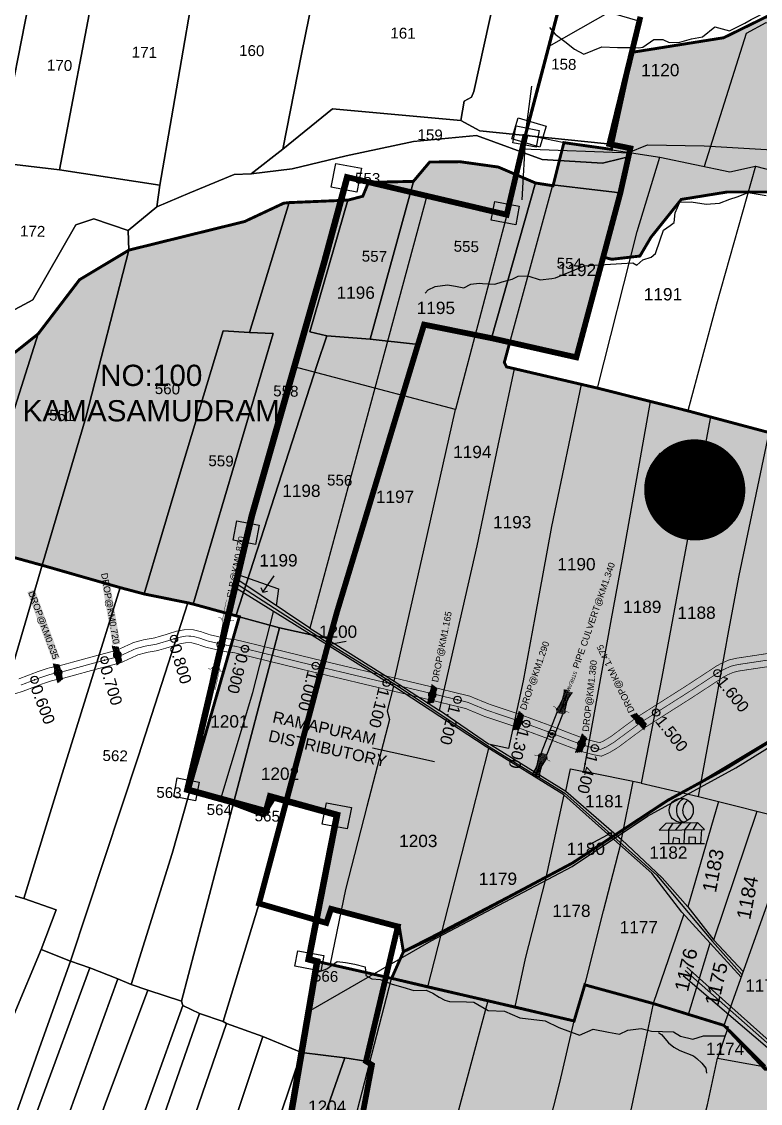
# Model space of a CAD drawing. Header units: millimetres. Extents: x 191342 to 235284, y 1600297 to 1616674.
# Drawn here: x 195018 to 196038, y 1607409 to 1608904 of the extents above; entities that cross this region are included whole.
import ezdxf
from ezdxf.enums import TextEntityAlignment as Align

# ---------------------------------------------------------------- set-up
doc = ezdxf.new("R2010")
doc.units = ezdxf.units.MM
doc.header["$LTSCALE"] = 15
doc.header["$PDMODE"] = 32
doc.header["$PDSIZE"] = 10
doc.linetypes.add('ACAD_ISO02W100', pattern=[15, 12, -3])
doc.linetypes.add('HIDDEN2', pattern=[0.1875, 0.125, -0.0625])
for name, color, linetype in [('BOUNDRY STONES', 240, 'Continuous'), ('CANAL1', 7, 'Continuous'), ('CSMark', 72, 'Continuous'), ('DIMENSION', 1, 'Continuous'), ('PAPER SIZE', 5, 'Continuous'), ('PLOT', 7, 'Continuous'), ('PLOT NO', 7, 'Continuous'), ('PLOTS', 7, 'Continuous'), ('PLOTS NO', 7, 'Continuous'), ('ROADS', 1, 'Continuous'), ('STREAMS', 4, 'Continuous'), ('STRUCTURE', 5, 'Continuous'), ('text2', 7, 'Continuous'), ('VILLAGE', 7, 'Continuous'), ('VILLAGE BOUNDRY', 5, 'Continuous'), ('wells', 7, 'Continuous'), ('WUA-10', 3, 'Continuous')]:
    doc.layers.add(name, color=color, linetype=linetype)
doc.styles.get("Standard").update_dxf_attribs({"font": 'arial.ttf'})
doc.dimstyles.get("Standard").update_dxf_attribs({"dimtxt": 0.18, "dimasz": 0.18, "dimexe": 0.18, "dimexo": 0.0625, "dimgap": 0.09, "dimtad": 0, "dimtih": 1, "dimtoh": 1, "dimdec": 4, "dimzin": 0, "dimdsep": 46, "dimtxsty": 'Standard', "dimcen": 0.09, "dimadec": 0, "dimazin": 0, "dimtfac": 1, "dimtdec": 4, "dimtofl": 0, "dimtmove": 0, "dimatfit": 3, "dimfxl": 1, "dimtolj": 1, "dimtzin": 0, "dimarcsym": 0})
pattern_1 = [(45, (0, 0), (-0.088388347648, 0.088388347648), [])]

# ---------------------------------------------------------------- blocks, each defined once
blk = doc.blocks.new('DROP')
h = blk.add_hatch()
h.set_pattern_fill('ANSI31', color=1, scale=10, angle=45)
h.set_pattern_definition([(90, (-324.4107, -25.7687), (-1.25, 0), [])])
h.paths.add_polyline_path([(-9.9, -4.3), (-13.8, 4.1), (13.8, 4.1), (10.2, -4.3)])
at = {"layer": 'STRUCTURE', "color": 5, "const_width": 0.49}
blk.add_lwpolyline([(-9.9, -4.3), (-13.8, 4.1), (13.8, 4.1), (10.2, -4.3), (-9.9, -4.3)], dxfattribs=at)
at = {"layer": 'STRUCTURE', "color": 5}
blk.add_circle((0, 0), 1.33, dxfattribs=at)
blk = doc.blocks.new('SLB')
at = {"layer": 'STRUCTURE'}
h = blk.add_hatch(dxfattribs=at)
h.set_pattern_fill('DOTS', color=6, scale=20, angle=320.3722, style=0)
h.set_pattern_definition([(320.372247934, (-159.4327, -72.9564), (1.2786241598, 0.5641323054), [0, -1.25])])
h.paths.add_polyline_path([(769699.5, 1706871.1), (769699.5, 1706861.1), (769729.1, 1706861.1), (769732.1, 1706863.1), (769792.1, 1706863.1), (769795.1, 1706861.1), (769824.7, 1706861.1), (769824.7, 1706871.1), (769795.1, 1706871.1), (769792.1, 1706869.1), (769732.1, 1706869.1), (769729.1, 1706871.1)])
at = {"layer": 'STRUCTURE', "color": 6, "linetype": 'ACAD_ISO02W100', "ltscale": 0.5, "const_width": 0.5}
for points in [[(769699.5, 1706871.1), (769729.1, 1706871.1)], [(769795.1, 1706871.1), (769824.7, 1706871.1)], [(769699.5, 1706861.1), (769729.1, 1706861.1)], [(769795.1, 1706861.1), (769824.7, 1706861.1)]]:
    blk.add_lwpolyline(points, dxfattribs=at)
at = {"layer": 'STRUCTURE', "color": 6, "const_width": 0.628}
for points in [[(769726.1, 1706877.1), (769726.1, 1706873.1), (769732.1, 1706869.1), (769792.1, 1706869.1), (769798.1, 1706873.1), (769798.1, 1706877.1)], [(769726.1, 1706855.1), (769726.1, 1706859.1), (769732.1, 1706863.1), (769792.1, 1706863.1), (769798.1, 1706859.1), (769798.1, 1706855.1)]]:
    blk.add_lwpolyline(points, dxfattribs=at)
at = {"layer": 'STRUCTURE', "color": 6}
blk.add_lwpolyline([(769732.1, 1706863.1), (769792.1, 1706863.1)], dxfattribs=at)
blk.add_lwpolyline([(769732.1, 1706863.1), (769792.1, 1706863.1)], dxfattribs=at)
at = {"layer": 'STRUCTURE', "color": 0}
blk.add_circle((769762.1, 1706866.1), 1.24, dxfattribs=at)
for points in [[(769703.8, 1706866), (769726.7, 1706866)], [(769818.6, 1706865.8), (769795.7, 1706865.8)]]:
    blk.add_leader(points, dimstyle='Standard', override={"dimasz": 10, "dimgap": 0.09, "dimtad": 0}, dxfattribs=at)
blk = doc.blocks.new('UT')
at = {"layer": 'STRUCTURE'}
h = blk.add_hatch(dxfattribs=at)
h.set_pattern_fill('DASH', color=150, scale=8, angle=-39.6278, style=0)
h.set_pattern_definition([(320.372247933, (-4370.464, -6260.8811), (1.40800153113, 0.132407282), [1, -1])])
h.paths.add_polyline_path([(765163, 1700681.9), (765165.6, 1700680.6), (765167.2, 1700680.3), (765169.1, 1700680), (765172.4, 1700679.6), (765176.4, 1700679.3), (765179.5, 1700679.5), (765183.1, 1700679.9), (765187.7, 1700680.9), (765188.9, 1700681.2), (765193.1, 1700682.2), (765196.1, 1700680.2), (765196.1, 1700672.2), (765193.1, 1700670.2), (765190.5, 1700670.8), (765188.1, 1700671.3), (765185.5, 1700671.8), (765183.6, 1700672.1), (765181, 1700672.5), (765180.3, 1700672.5), (765178.5, 1700672.6), (765176.7, 1700672.6), (765174.6, 1700672.5), (765172.5, 1700672.3), (765170.4, 1700672), (765168.5, 1700671.7), (765166.1, 1700671.2), (765165, 1700670.8), (765163, 1700669.7)])
h.paths.add_polyline_path([(765259.1, 1700682.2), (765256.1, 1700680.2), (765256.1, 1700672.2), (765259.1, 1700670.2), (765261.9, 1700671), (765264.4, 1700671.6), (765266.4, 1700672), (765269.1, 1700672.5), (765272.7, 1700673), (765276.1, 1700673.1), (765278.6, 1700672.9), (765281.2, 1700672.7), (765283.9, 1700672.3), (765286.4, 1700671.9), (765288, 1700671.3), (765289.2, 1700670.6), (765289.1, 1700682.7), (765287.6, 1700681.8), (765285.7, 1700681.2), (765283, 1700680.7), (765281.2, 1700680.4), (765276.7, 1700679.9), (765272.7, 1700679.9), (765268.7, 1700680.3), (765264.8, 1700681), (765261.2, 1700681.7)])
at = {"layer": 'STRUCTURE', "color": 150, "const_width": 0.628}
for points in [[(765190.1, 1700688.2), (765190.1, 1700684.2), (765196.1, 1700680.2), (765256.1, 1700680.2), (765262.1, 1700684.2), (765262.1, 1700688.2)], [(765190.1, 1700664.2), (765190.1, 1700668.2), (765196.1, 1700672.2), (765256.1, 1700672.2), (765262.1, 1700668.2), (765262.1, 1700664.2)]]:
    blk.add_lwpolyline(points, dxfattribs=at)
at = {"layer": 'STRUCTURE', "color": 150}
for points in [[(765196.1, 1700680.2), (765256.1, 1700680.2)], [(765196.1, 1700672.2), (765256.1, 1700672.2)], [(765196.1, 1700672.2), (765256.1, 1700672.2)]]:
    blk.add_lwpolyline(points, dxfattribs=at)
at = {"layer": 'STRUCTURE', "color": 0}
blk.add_circle((765226.1, 1700676.2), 1.89, dxfattribs=at)
at = {"layer": 'STRUCTURE', "color": 150}
for points in [[(765163, 1700681.9), (765164.4, 1700681.1), (765167.9, 1700680.2), (765171.2, 1700679.8), (765176.1, 1700679.4), (765184.7, 1700680.3), (765193.1, 1700682.2)], [(765163, 1700669.7), (765164.3, 1700670.6), (765167.8, 1700671.6), (765171.2, 1700672.1), (765176, 1700672.6), (765184.7, 1700672), (765193.1, 1700670.2)], [(765289.1, 1700682.7), (765287.8, 1700681.9), (765284.3, 1700680.9), (765280.9, 1700680.4), (765276.1, 1700679.8), (765267.4, 1700680.5), (765259.1, 1700682.2)], [(765289.2, 1700670.6), (765287.8, 1700671.4), (765284.2, 1700672.3), (765280.9, 1700672.7), (765276.1, 1700673.1), (765267.4, 1700672.2), (765259.1, 1700670.2)]]:
    blk.add_spline(points, degree=3, dxfattribs=at)
at = {"layer": 'STRUCTURE', "color": 0}
blk.add_text('STREAM', height=5, dxfattribs=at).set_placement((765148.2, 1700675.8), align=Align.MIDDLE_CENTER)
for points in [[(765190.9, 1700676), (765164.2, 1700675.8)], [(765289.3, 1700676.7), (765265.4, 1700676.4)]]:
    blk.add_leader(points, dimstyle='Standard', override={"dimasz": 10, "dimgap": 0.09, "dimtad": 0}, dxfattribs=at)

msp = doc.modelspace()

# ---------------------------------------------------------------- hatches: boundary and pattern name
at = {"layer": 'PLOTS NO', "true_color": 0x58ba48}
h = msp.add_hatch(dxfattribs=at)
h.set_pattern_fill('ANSI31', color=85)
h.set_pattern_definition(pattern_1)
h.paths.add_polyline_path([(194873.1, 1608198.9), (194941.2, 1608429.2), (195009.1, 1608447.1), (195040.6, 1608472.2), (195097.8, 1608547.1), (195166, 1608588), (195325.9, 1608627.5), (195379.8, 1608652.8), (195387.5, 1608653.6), (195468.5, 1608657), (195489, 1608662.4), (195496.8, 1608681.6), (195558.8, 1608682.9), (195581.3, 1608709.6), (195622.9, 1608710.1), (195676.1, 1608702.7), (195727.4, 1608680.7), (195751.7, 1608676.9), (195766.7, 1608736.4), (195832.4, 1608727.1), (195861.7, 1608861.3), (195987.4, 1608881.3), (196073.1, 1608923.4), (196102.7, 1608923.1), (196183.5, 1608970.5), (196188.3, 1608980.3), (196280.9, 1609013.8), (196373.5, 1609047.2), (196451, 1609081.7), (196528.5, 1609116.1), (196570.4, 1609139.8), (196615, 1609152.4), (196662.8, 1609181), (196675.3, 1609202.9), (196680.7, 1609205.5), (196681.8, 1609207), (196847, 1609166.6), (196956.7, 1609145.1), (196996.2, 1609137.4), (197022.6, 1609067.6), (197012.1, 1609017.7), (197001.6, 1608967.9), (197011.9, 1608964.8), (197009.4, 1608933.2), (197000.8, 1608866.9), (196988, 1608768.4), (196986.9, 1608733.5), (196986.1, 1608710.9), (196963.5, 1608620.8), (196958.1, 1608599.6), (196899.8, 1608609.7), (196785.5, 1608629.4), (196768.5, 1608632.9), (196559.4, 1608675.4), (196515.4, 1608684.3), (196451, 1608593.2), (196432.7, 1608602), (196267.6, 1608643.4), (196244.3, 1608649.8), (196128, 1608678.8), (196107.4, 1608672.8), (196073.7, 1608670.5), (196051.7, 1608668.3), (195992.5, 1608668.3), (195928.8, 1608658), (195887, 1608605.8), (195871.7, 1608579.8), (195832.7, 1608575.3), (195822.8, 1608578), (195797.7, 1608492.4), (195785.8, 1608439.5), (195691.8, 1608460.1), (195684.4, 1608432.8), (195687.5, 1608426.7), (195698.3, 1608424.2), (195790.7, 1608402.6), (195813, 1608397.4), (195886.1, 1608379), (195937, 1608366.2), (195969, 1608357.6), (196050, 1608336), (196163, 1608305.8), (196220.3, 1608289.8), (196246.8, 1608416.2), (196317.9, 1608406), (196381, 1608395.2), (196484.2, 1608375.3), (196529.1, 1608366.8), (196720, 1608330.9), (196735, 1608320.1), (196663.8, 1608260.9), (196601, 1608217.9), (196556.8, 1608192.6), (196476.6, 1608178.2), (196439.4, 1608175.1), (196346.7, 1608110.6), (196277.5, 1608054.9), (196254.1, 1608030.6), (196196.1, 1608005), (196128.3, 1607974.1), (196105.2, 1607942.6), (195990.4, 1607871.9), (195909.9, 1607827.9), (195778.6, 1607741.5), (195689.4, 1607694.1), (195586.3, 1607640.1), (195545.1, 1607619), (195539.7, 1607651.4), (195445.1, 1607678.2), (195438.6, 1607658.7), (195426.5, 1607661.7), (195451.7, 1607808), (195368.1, 1607831.7), (195352.2, 1607806.5), (195300.1, 1607826.1), (195249.5, 1607841.9), (195318.5, 1608081.7), (195300.6, 1608086.5), (195254.6, 1608099.1), (195247.5, 1608100.8), (195186.9, 1608113.1), (195153.7, 1608121.9), (195046.2, 1608152.7), (194947.6, 1608179.9), (194932.7, 1608183.5), (194902.6, 1608191.6)])
at = {"layer": 'PLOTS NO', "true_color": 0xa953a0}
h = msp.add_hatch(dxfattribs=at)
h.set_pattern_fill('ANSI31', color=215)
h.set_pattern_definition(pattern_1)
h.paths.add_polyline_path([(195545.1, 1607619), (195528.8, 1607582.2), (195578.9, 1607570.3), (195661.8, 1607551.2), (195698.9, 1607542.6), (195780.8, 1607523.3), (195795.6, 1607573.2), (195890, 1607547.4), (195938.9, 1607532.3), (195987.8, 1607517.2), (196044.5, 1607460.6), (196107.5, 1607448.4), (196115.8, 1607456.1), (196119.7, 1607458.8), (196123.6, 1607461.5), (196208.4, 1607498.6), (196289.8, 1607496.1), (196336.7, 1607483), (196345.1, 1607475.6), (196349.2, 1607462), (196369.2, 1607453.9), (196450.7, 1607458.5), (196476.9, 1607464.3), (196525.3, 1607475), (196603.3, 1607457.1), (196681.4, 1607439.1), (196764.2, 1607450.7), (196824.3, 1607485), (196855.6, 1607498.3), (196876.8, 1607495.8), (196914.3, 1607504.4), (196942.1, 1607506.2), (196973, 1607514.4), (197006.6, 1607509.4), (197052.1, 1607527.4), (197080.2, 1607520.5), (197117.1, 1607529.9), (197138.6, 1607532.4), (197303.9, 1607499.6), (197382.5, 1607501.1), (197412.5, 1607498.9), (197440.9, 1607502.8), (197471.7, 1607526.8), (197508, 1607535.3), (197547.4, 1607585.3), (197576.4, 1607602.8), (197613.5, 1607615.9), (197711.4, 1607616.2), (197798, 1607628.5), (197891.5, 1607638.5), (197939.5, 1607628.5), (197931.7, 1607674.7), (197930.2, 1607681.9), (197919.2, 1607733.3), (197896.5, 1607786), (197886.2, 1607816.9), (197885.4, 1607864.1), (197826.3, 1607967.3), (197777.2, 1607977.1), (197631.6, 1608007.6), (197579.3, 1608020.8), (197528.5, 1608033.7), (197556.5, 1608113.3), (197538.6, 1608120.6), (197530.6, 1608123.2), (197323.4, 1608190.8), (197314.1, 1608192.6), (197147, 1608234.6), (197074.3, 1608250.4), (196993.3, 1608265.5), (196918.2, 1608283.7), (196834.5, 1608307.2), (196753.3, 1608319.6), (196735, 1608320.1), (196663.8, 1608260.9), (196559.4, 1608193), (196476.6, 1608178.2), (196441.4, 1608175.2), (196312.1, 1608082.7), (196277.9, 1608055.4), (196254.1, 1608030.6), (196128.3, 1607974.1), (196105.2, 1607942.6), (195957.4, 1607853.8), (195950.2, 1607849.9), (195909.9, 1607827.9), (195844.3, 1607784.7), (195778.6, 1607741.5), (195734.9, 1607718.2), (195582.9, 1607636.9)])
at = {"layer": 'PLOTS NO', "true_color": 0x105689}
h = msp.add_hatch(color=146, dxfattribs=at)
h.dxf.hatch_style = 1
h.paths.add_polyline_path([(195425.9, 1607605.5), (195528.8, 1607582.2), (195780.8, 1607523.3), (195795.6, 1607573.2), (195890, 1607547.4), (195987.8, 1607517.2), (196044.4, 1607456.8), (196107.5, 1607448.4), (196157, 1607439.5), (196177.6, 1607424.9), (196155.7, 1607329.1), (196168.9, 1607318.7), (196166.1, 1607292.3), (196147.5, 1607220.1), (196146.9, 1607150), (196150.2, 1607149), (196164.7, 1607144.6), (196265.3, 1607114.4), (196275.5, 1607145.4), (196296.4, 1607208), (196295.8, 1607260.3), (196305.2, 1607306.2), (196272.5, 1607312.5), (196283.9, 1607361.9), (196310.4, 1607406.6), (196362.5, 1607453.6), (196400.6, 1607433.4), (196485.6, 1607454.8), (196551.7, 1607448.9), (196606.8, 1607430.5), (196720.9, 1607425.1), (196803.5, 1607450.1), (196872.1, 1607482.8), (196998.2, 1607496.2), (197145.1, 1607513.7), (197345.2, 1607477.9), (197466.2, 1607490.9), (197586.9, 1607586.3), (197708.9, 1607598.7), (197786.5, 1607612.9), (197735.5, 1607546.8), (197647, 1607416.1), (198001.8, 1607257.3), (198022.7, 1607134.8), (198028.3, 1607164.4), (198124.6, 1607148.4), (198160.8, 1607144.9), (198178.3, 1607100.5), (198228.3, 1607055.7), (198237.4, 1607041.4), (198217.8, 1607019), (198193, 1607011.4), (198178.3, 1606978), (198157.3, 1606959.9), (198118.6, 1606912), (198062.8, 1606912.1), (197644.8, 1606872.9), (197626.5, 1606880.8), (197525.7, 1606663.1), (197254.3, 1606767.2), (197236.3, 1606710.7), (197213, 1606659.8), (197006.4, 1606825.5), (196912.7, 1606884.2), (196876.9, 1606916.2), (196740.2, 1606727), (196649.8, 1606610.4), (196571, 1606505.9), (196552.9, 1606481.1), (196551.5, 1606477.5), (196385.3, 1606524.5), (196380.5, 1606507.5), (196382.5, 1606496.2), (196370.6, 1606486.9), (196264.5, 1606512.6), (196170.4, 1606544.7), (196117.7, 1606585.9), (196087.8, 1606613.1), (196042.3, 1606639.7), (196004.7, 1606667.1), (195986.5, 1606670.1), (195975.4, 1606667.9), (195966.4, 1606665), (195954, 1606659.3), (195939.6, 1606651.5), (195923.7, 1606642.5), (195901.9, 1606667.1), (195885.9, 1606679.1), (195932.4, 1606801.6), (195964.4, 1606918), (195912.5, 1606915), (195912.2, 1606953.6), (195842.6, 1606972.9), (195776.6, 1607002.7), (195752.8, 1607013.5), (195663.1, 1607045.6), (195692.2, 1607167.9), (195566.6, 1607194.3), (195551.5, 1607197.5), (195547.8, 1607187.4), (195462.6, 1607209.5), (195340.1, 1607242.2), (195384.5, 1607370.9), (195393.9, 1607425), (195406, 1607489.2)])
at = {"layer": 'text2'}
h = msp.add_hatch(dxfattribs=at)
h.set_pattern_fill('ANSI31', color=0)
h.set_pattern_definition([(45, (5083.97174, -4421.85794), (-0.088388347648, 0.088388347648), [])])
edge = h.paths.add_edge_path()
edge.add_arc((195947.4, 1608256.8), 69.1, 0, 360)
h.paths.add_polyline_path([(195868.7, 1608225.7), (196026.1, 1608225.7), (196026.1, 1608287.8), (195868.7, 1608287.8)], flags=9)

# ---------------------------------------------------------------- linework, layer by layer
at = {"layer": 'BOUNDRY STONES', "color": 1}
for points in [[(195713.8, 1608747.6), (195722.6, 1608814.4)], [(195713.8, 1608747.6), (195708.4, 1608657.4)]]:
    msp.add_lwpolyline(points, dxfattribs=at)
for points in [[(195703.6, 1608770.8), (195742.1, 1608759.3), (195733.4, 1608730.1), (195694.9, 1608741.7)], [(195700.8, 1608759.5), (195732.7, 1608753.4), (195728.2, 1608730.1), (195696.4, 1608736.1)], [(195451.9, 1608707.8), (195487, 1608701.1), (195480.6, 1608668), (195445.5, 1608674.7)], [(195671.3, 1608655.2), (195705, 1608648.7), (195700.1, 1608622.7), (195666.3, 1608629.2)], [(195314.9, 1608214), (195345.9, 1608208.1), (195340.8, 1608181.4), (195309.8, 1608187.3)], [(195232.7, 1607859), (195262.9, 1607853.2), (195258, 1607827.4), (195227.8, 1607833.2)], [(195438.7, 1607824.6), (195473.2, 1607818.1), (195467.5, 1607788.6), (195433.1, 1607795.2)], [(195399.1, 1607620.4), (195435.2, 1607613.5), (195431.2, 1607592.3), (195395, 1607599.2)]]:
    msp.add_lwpolyline(points, close=True, dxfattribs=at)
at = {"layer": 'CANAL1', "color": 200, "const_width": 1}
for points in [[(195013.8, 1607995.7), (195041.5, 1608006.3), (195055.7, 1608010.9), (195072.2, 1608014.5), (195119.3, 1608027.4), (195148.9, 1608035.2), (195172.4, 1608046), (195187.3, 1608050), (195201, 1608052.3), (195216.5, 1608056.8), (195225.8, 1608059.8), (195231.7, 1608061.7), (195244.2, 1608063.9), (195254.7, 1608063.7), (195266, 1608060.8), (195277.7, 1608056.7), (195302.7, 1608051.1), (195314.3, 1608049.7), (195424.2, 1608022.9), (195589.4, 1607983.5), (195636.5, 1607972), (195663, 1607961.1), (195707.8, 1607946), (195747, 1607931.6), (195777.6, 1607919.7), (195798.4, 1607912.1), (195812, 1607908.6), (195816.4, 1607907.7), (195821.2, 1607909.9), (195831.1, 1607915.8), (195867.9, 1607943.1), (195934.4, 1607985.3), (195973.9, 1608011.2), (195976.9, 1608013.2), (195985.1, 1608017.7), (195994.7, 1608021.9), (196004.4, 1608024.2), (196057.2, 1608032.2)], [(194958.6, 1607959.5), (195019.7, 1607978.7), (195047.5, 1607989.3), (195060.3, 1607993.5), (195076.5, 1607997), (195124, 1608010), (195155.1, 1608018.2), (195178.5, 1608029), (195191.1, 1608032.4), (195205.1, 1608034.8), (195221.8, 1608039.6), (195231.3, 1608042.6), (195236.1, 1608044.2), (195245.6, 1608045.8), (195252.3, 1608045.7), (195260.8, 1608043.5), (195272.7, 1608039.4), (195299.7, 1608033.3), (195311.1, 1608032), (195420, 1608005.4), (195585.1, 1607966), (195630.9, 1607954.9), (195656.6, 1607944.2), (195701.8, 1607929), (195740.7, 1607914.7), (195771.3, 1607902.9), (195793.1, 1607894.9), (195808, 1607891), (195818.5, 1607889), (195829.6, 1607893.9), (195841.1, 1607900.9), (195878.1, 1607928.3), (195944.2, 1607970.2), (195983.8, 1607996.2), (195986.2, 1607997.8), (195993, 1608001.5), (196000.5, 1608004.7), (196007.9, 1608006.6), (196060, 1608014.4)]]:
    msp.add_lwpolyline(points, dxfattribs=at)
at = {"layer": 'CANAL1', "color": 1, "linetype": 'HIDDEN2', "ltscale": 4, "const_width": 1}
msp.add_lwpolyline([(195016.8, 1607987.2), (195044.5, 1607997.8), (195058, 1608002.2), (195074.4, 1608005.7), (195121.6, 1608018.7), (195152, 1608026.7), (195175.4, 1608037.5), (195189.2, 1608041.2), (195203.1, 1608043.5), (195219.2, 1608048.2), (195228.6, 1608051.2), (195233.9, 1608052.9), (195244.9, 1608054.9), (195253.5, 1608054.7), (195263.4, 1608052.2), (195275.2, 1608048), (195301.2, 1608042.2), (195312.7, 1608040.9), (195422.1, 1608014.1), (195587.2, 1607974.8), (195633.7, 1607963.5), (195659.8, 1607952.7), (195704.8, 1607937.5), (195743.8, 1607923.1), (195774.4, 1607911.3), (195795.7, 1607903.5), (195810, 1607899.8), (195817.4, 1607898.3), (195825.4, 1607901.9), (195836.1, 1607908.4), (195873, 1607935.7), (195939.3, 1607977.8), (195978.8, 1608003.7), (195981.6, 1608005.5), (195989.1, 1608009.6), (195997.6, 1608013.3), (196006.2, 1608015.4), (196058.6, 1608023.3)], dxfattribs=at)
at = {"layer": 'PLOT'}
for points in [[(195204.4, 1608647.7), (195208.6, 1608677.7), (195224.9, 1608770.6), (195266.9, 1609014.3), (195272.8, 1609042.4), (195333.2, 1609031.7), (195435.5, 1609013), (195404.5, 1608858.8), (195378.4, 1608727.5), (195335, 1608693.4), (195311.2, 1608692.5), (195250.1, 1608666.9), (195204.4, 1608647.7)], [(195174.2, 1609025.7), (195266.9, 1609014.3), (195224.9, 1608770.6), (195208.6, 1608677.7), (195070, 1608699), (195120.4, 1608962.6), (195132.6, 1609028.8), (195174.2, 1609025.7)], [(195378.4, 1608727.5), (195404.5, 1608858.8), (195435.5, 1609013), (195469, 1609006.4), (195676.8, 1608964.8), (195670.8, 1608937.1), (195642.1, 1608807.1), (195639.2, 1608799.1), (195628.8, 1608793.5), (195624.2, 1608767.1), (195447.3, 1608783), (195378.4, 1608727.5)], [(194984, 1608708.9), (194942.8, 1608713.8), (194901.7, 1608717.8), (194958, 1608986.7), (195036.3, 1608974.7), (194984, 1608708.9)], [(195120.4, 1608962.6), (195070, 1608699), (194984, 1608708.9), (195036.3, 1608974.7), (195068.5, 1608970.9), (195120.4, 1608962.6)], [(195871.6, 1608904.1), (195829.5, 1608734.5), (195822.4, 1608735.2), (195650.8, 1608752.7), (195624.2, 1608767.1), (195628.8, 1608793.5), (195639.2, 1608799.1), (195642.1, 1608807.1), (195670.8, 1608937.1), (195698.9, 1608950.4), (195746.6, 1608936.4), (195782, 1608930.3), (195864.9, 1608906), (195871.6, 1608904.1)], [(195829.5, 1608734.5), (195858.5, 1608728.6), (195855.8, 1608716.6), (195846.3, 1608714.4), (195820, 1608708.3), (195736.7, 1608713.2), (195645.8, 1608746.5), (195559.1, 1608738), (195465.8, 1608718), (195391.4, 1608700.3), (195335, 1608693.4), (195378.4, 1608727.5), (195447.3, 1608783), (195624.2, 1608767.1), (195650.8, 1608752.7), (195822.4, 1608735.2), (195829.5, 1608734.5)], [(195855.8, 1608716.6), (195844.7, 1608666.9), (195841.9, 1608667.2), (195836.5, 1608667.9), (195727.4, 1608680.7), (195676.1, 1608702.7), (195622.9, 1608710.1), (195581.3, 1608709.6), (195558.8, 1608682.9), (195496.8, 1608681.6), (195489, 1608662.4), (195468.5, 1608657), (195387.5, 1608653.6), (195379.8, 1608652.8), (195325.9, 1608627.5), (195239.7, 1608606), (195166, 1608588), (195165.1, 1608614.9), (195204.4, 1608647.7), (195250.1, 1608666.9), (195311.2, 1608692.5), (195335, 1608693.4), (195391.4, 1608700.3), (195465.8, 1608718), (195559.1, 1608738), (195645.8, 1608746.5), (195736.7, 1608713.2), (195820, 1608708.3), (195846.3, 1608714.4), (195855.8, 1608716.6)], [(195070, 1608699), (195208.6, 1608677.7), (195204.4, 1608647.7), (195165.1, 1608614.9), (195117.4, 1608631.1), (195092.6, 1608622.7), (195033.4, 1608519.4), (194934.5, 1608466.3), (194885.9, 1608460.6), (194942.8, 1608713.8), (194984, 1608708.9), (195070, 1608699)], [(195727.4, 1608680.7), (195666.6, 1608466.4), (195573.6, 1608485.1), (195565.3, 1608457.9), (195561.7, 1608458.2), (195499, 1608464.8), (195558.8, 1608682.9), (195581.3, 1608709.6), (195622.9, 1608710.1), (195676.1, 1608702.7), (195727.4, 1608680.7)], [(195558.8, 1608682.9), (195499, 1608464.8), (195439.4, 1608469.6), (195416, 1608475.3), (195468.5, 1608657), (195489, 1608662.4), (195496.8, 1608681.6), (195558.8, 1608682.9)], [(195666.6, 1608466.4), (195727.4, 1608680.7), (195836.5, 1608667.9), (195841.9, 1608667.2), (195844.7, 1608666.9), (195812.4, 1608542.3), (195811.7, 1608538.5), (195810.7, 1608534.9), (195808.6, 1608527.3), (195785.8, 1608439.5), (195783.9, 1608439.9), (195678.3, 1608463.8), (195667.6, 1608466.2), (195666.6, 1608466.4)], [(195186.9, 1608113.1), (195153.7, 1608121.9), (195046.2, 1608152.7), (195106.4, 1608356.7), (195166, 1608588), (195239.7, 1608606), (195325.9, 1608627.5), (195379.8, 1608652.8), (195387.5, 1608653.6), (195332.7, 1608474.4), (195296.2, 1608476.7), (195235.9, 1608277.2), (195186.9, 1608113.1)], [(195313.7, 1608082.6), (195254.6, 1608099.1), (195285, 1608202.1), (195365.2, 1608472.8), (195332.7, 1608474.4), (195387.5, 1608653.6), (195468.5, 1608657), (195416, 1608475.3), (195439.4, 1608469.6), (195425.8, 1608430.2), (195313.7, 1608082.6)], [(195046.2, 1608152.7), (194947.6, 1608179.9), (195040.6, 1608472.2), (195097.8, 1608547.1), (195166, 1608588), (195106.4, 1608356.7), (195046.2, 1608152.7)], [(195040.6, 1608472.2), (194947.6, 1608179.9), (194932.7, 1608183.5), (194902.6, 1608191.6), (194873.1, 1608198.9), (194941.2, 1608429.2), (195009.1, 1608447.1), (195040.6, 1608472.2)], [(195186.9, 1608113.1), (195235.9, 1608277.2), (195296.2, 1608476.7), (195332.7, 1608474.4), (195365.2, 1608472.8), (195285, 1608202.1), (195254.6, 1608099.1), (195247.5, 1608100.8), (195186.9, 1608113.1)], [(195442.9, 1608050.8), (195439, 1608051.9), (195373.9, 1608066.1), (195318.4, 1608081.4), (195313.7, 1608082.6), (195425.8, 1608430.2), (195439.4, 1608469.6), (195499, 1608464.8), (195561.7, 1608458.2), (195565.3, 1608457.9), (195496.3, 1608233.4), (195453.5, 1608088.9), (195442.9, 1608050.8)], [(194919, 1607720.8), (194915.2, 1607722.2), (194828, 1607744.7), (194867.9, 1607905.2), (194932.7, 1608183.5), (194947.6, 1608179.9), (195046.2, 1608152.7), (194919, 1607720.8)], [(195153.7, 1608121.9), (195072, 1607858.7), (195020.7, 1607692.4), (194919, 1607720.8), (195046.2, 1608152.7), (195153.7, 1608121.9)], [(195085.5, 1607606), (195044.8, 1607621.9), (195065.4, 1607676.7), (195020.7, 1607692.4), (195072, 1607858.7), (195153.7, 1608121.9), (195186.9, 1608113.1), (195247.5, 1608100.8), (195179.4, 1607889.6), (195085.5, 1607606)], [(195318.4, 1608081.4), (195225.9, 1607754.5), (195169.1, 1607573.5), (195150.7, 1607581.3), (195112, 1607596.5), (195085.5, 1607606), (195179.4, 1607889.6), (195247.5, 1608100.8), (195254.6, 1608099.1), (195313.7, 1608082.6), (195318.4, 1608081.4)], [(195238.8, 1607550.7), (195192.1, 1607565.8), (195169.1, 1607573.5), (195225.9, 1607754.5), (195318.4, 1608081.4), (195373.9, 1608066.1), (195238.8, 1607550.7)], [(195296.3, 1607522.4), (195263.5, 1607533.4), (195240.4, 1607544.6), (195238.8, 1607550.7), (195373.9, 1608066.1), (195439, 1608051.9), (195442.9, 1608050.8), (195418.3, 1607962.8), (195415.9, 1607952.4), (195415, 1607945.4), (195352.1, 1607710.8), (195345.7, 1607685.6), (195343.8, 1607678.2), (195296.3, 1607522.4)], [(195044.8, 1607621.9), (195007.4, 1607532.7), (194943, 1607550.5), (194865.4, 1607575.2), (194915.2, 1607722.2), (194919, 1607720.8), (195020.7, 1607692.4), (195065.4, 1607676.7), (195044.8, 1607621.9)], [(195493.4, 1607467.7), (195464.2, 1607472.4), (195404.4, 1607479.9), (195350.8, 1607501.7), (195300.7, 1607520), (195296.3, 1607522.4), (195343.8, 1607678.2), (195345.7, 1607685.6), (195388.7, 1607673.6), (195438.6, 1607658.7), (195445.1, 1607678.2), (195533, 1607654.9), (195537.4, 1607653.9), (195493.4, 1607467.7)], [(194779.5, 1606830.3), (194774.7, 1606836.1), (194699.2, 1606897.2), (194706.1, 1606902.6), (194719.4, 1606896.5), (194802.4, 1607010.3), (194830.3, 1607003.9), (194836.2, 1607008.5), (194887, 1607174.5), (194937.2, 1607319.7), (195007.4, 1607532.7), (195044.8, 1607621.9), (195085.5, 1607606), (195040.3, 1607479.7), (194972.4, 1607289.5), (194919.6, 1607138.7), (194869.6, 1606989.9), (194858.2, 1606992.4), (194788.7, 1606853.9), (194779.5, 1606830.3)], [(195112, 1607596.5), (195038.1, 1607395.1), (195010.1, 1607311.6), (194949.3, 1607144.8), (194878.4, 1606940.2), (194862.9, 1606897.2), (194867.2, 1606889.3), (194817.5, 1606797.9), (194779.5, 1606830.3), (194788.7, 1606853.9), (194858.2, 1606992.4), (194869.6, 1606989.9), (194919.6, 1607138.7), (194972.4, 1607289.5), (195040.3, 1607479.7), (195085.5, 1607606), (195112, 1607596.5)], [(195150.7, 1607581.3), (195073.4, 1607367.7), (195005.3, 1607182), (194945.5, 1607005.2), (194895.4, 1606861.7), (194860.6, 1606768), (194838.7, 1606780.6), (194817.5, 1606797.9), (194867.2, 1606889.3), (194862.9, 1606897.2), (194878.4, 1606940.2), (194949.3, 1607144.8), (195010.1, 1607311.6), (195038.1, 1607395.1), (195112, 1607596.5), (195150.7, 1607581.3)], [(195192.1, 1607565.8), (195133, 1607408.2), (195056.3, 1607194), (194986.6, 1606997.1), (194904, 1606762.2), (194872.8, 1606758.1), (194860.6, 1606768), (194895.4, 1606861.7), (194945.5, 1607005.2), (195005.3, 1607182), (195073.4, 1607367.7), (195150.7, 1607581.3), (195169.1, 1607573.5), (195192.1, 1607565.8)], [(194904, 1606762.2), (194986.6, 1606997.1), (195056.3, 1607194), (195133, 1607408.2), (195192.1, 1607565.8), (195238.8, 1607550.7), (195240.4, 1607544.6), (195153.2, 1607301.4), (195099.9, 1607156.2), (195018.1, 1606915.2), (194954.8, 1606735.8), (194904, 1606762.2)], [(194979, 1606723.1), (194954.8, 1606735.8), (195018.1, 1606915.2), (195099.9, 1607156.2), (195153.2, 1607301.4), (195240.4, 1607544.6), (195263.5, 1607533.4), (195169.9, 1607265.6), (195147.7, 1607208.6), (195055.4, 1606939.6), (194979, 1606723.1)], [(195018.5, 1606703), (194979, 1606723.1), (195055.4, 1606939.6), (195147.7, 1607208.6), (195169.9, 1607265.6), (195263.5, 1607533.4), (195296.3, 1607522.4), (195300.7, 1607520), (195234, 1607326.2), (195159.5, 1607113.3), (195093.1, 1606919), (195018.5, 1606703)], [(195073.9, 1606681), (195043.8, 1606633.5), (195021.7, 1606644.1), (195038.3, 1606692.5), (195018.5, 1606703), (195093.1, 1606919), (195159.5, 1607113.3), (195234, 1607326.2), (195300.7, 1607520), (195350.8, 1607501.7), (195336.9, 1607460.4), (195237.3, 1607161.4), (195163.6, 1606941.8), (195073.9, 1606681)], [(195122.4, 1606658.9), (195073.9, 1606681), (195163.6, 1606941.8), (195237.3, 1607161.4), (195336.9, 1607460.4), (195350.8, 1607501.7), (195404.4, 1607479.9), (195330, 1607259.5), (195265.3, 1607063.5), (195187.9, 1606842.6), (195122.4, 1606658.9)], [(195172.6, 1606636.3), (195122.4, 1606658.9), (195187.9, 1606842.6), (195265.3, 1607063.5), (195330, 1607259.5), (195404.4, 1607479.9), (195464.2, 1607472.4), (195401.3, 1607292.1), (195311.3, 1607020.3), (195231.7, 1606790.5), (195172.6, 1606636.3)], [(195311.3, 1607020.3), (195401.3, 1607292.1), (195464.2, 1607472.4), (195493.4, 1607467.7), (195501.6, 1607462.6), (195482.6, 1607354.2), (195466.6, 1607274.9), (195460.2, 1607243.3), (195446.3, 1607208.5), (195425.3, 1607156), (195413.7, 1607121.9), (195413.1, 1607120.4), (195363.8, 1607001.3), (195311.3, 1607020.3)]]:
    msp.add_lwpolyline(points, close=True, dxfattribs=at)
msp.add_lwpolyline([(194934.5, 1608466.3), (195033.4, 1608519.4), (195092.6, 1608622.7), (195117.4, 1608631.1), (195165.1, 1608614.9), (195166, 1608588), (195097.8, 1608547.1), (195040.6, 1608472.2), (195009.1, 1608447.1)], dxfattribs=at)
at = {"layer": 'PLOTS'}
for points in [[(196597.4, 1609227.6), (196570.4, 1609139.8), (196528.5, 1609116.1), (196373.5, 1609047.2), (196188.3, 1608980.3), (196183.5, 1608970.5), (196103.2, 1608922.6), (195894.2, 1608953.7), (195745.9, 1608869.4)], [(196095.2, 1608891.4), (196045.8, 1608901.7), (196018.5, 1608887.3), (195960.5, 1608703.5)], [(195713.8, 1608747.6), (195767.2, 1608736.8), (195899.2, 1608716.3), (195995.9, 1608696), (196031.4, 1608704), (196172.7, 1608667.2)], [(195767.2, 1608736.8), (195684.4, 1608432.8), (195687.5, 1608426.7), (195813, 1608397.4), (195937, 1608366.2), (196163, 1608305.8), (196220.4, 1608290.4)], [(195813, 1608397.4), (195867.7, 1608613.8), (195899.2, 1608716.3)], [(196031.4, 1608704), (195977.4, 1608513.1), (195938, 1608365.9)], [(195577.6, 1608662.8), (195505.6, 1608397.3), (195415.7, 1608065.6), (195315.1, 1608133.4)], [(195687.7, 1608636.9), (195616.8, 1608367.9), (195394.4, 1608426.6)], [(195532.3, 1607992.6), (195594.8, 1607952.3), (195647.1, 1608179.5), (195676.1, 1608318), (195698.3, 1608424.2)], [(195790.7, 1608402.6), (195749.7, 1608206.2), (195726.4, 1608080.4), (195710.3, 1607993), (195690.1, 1607899.6), (195662.5, 1607905.6), (195594.8, 1607952.3)], [(195415.7, 1608065.6), (195532.3, 1607992.6), (195573.8, 1608175.5), (195616.8, 1608367.9)], [(195665.3, 1607905), (195769.4, 1607840.5), (195775.9, 1607871.6), (195794.4, 1607867.7), (195813.7, 1607974.2), (195832.6, 1608078.9), (195847.5, 1608161.2), (195886.1, 1608379)], [(195969, 1608357.6), (195930.2, 1608149.7), (195902, 1607998.3), (195873.4, 1607851.7), (195794.4, 1607867.7)], [(195873.4, 1607851.7), (195952.7, 1607833.5), (195976.5, 1607963.2), (195994.6, 1608062.5), (196008.6, 1608138.6), (196050, 1608336)], [(195316.6, 1608139.9), (195372.7, 1608120.1), (195369.3, 1608096.8)], [(196011.4, 1607583.6), (195968.6, 1607630.6), (195929.4, 1607673.6), (195888.2, 1607727.4), (195827.2, 1607781.5), (195766.4, 1607835.5), (195659.5, 1607902), (195531.6, 1607985.5), (195394.5, 1608070.7), (195312.4, 1608121.8)], [(195293, 1607830), (195337.3, 1607977), (195365.7, 1608088.6)], [(195531.6, 1607985.5), (195522.6, 1607951.5), (195525.8, 1607939.6), (195494.7, 1607819.5), (195465.1, 1607705), (195443.7, 1607602), (195425.8, 1607605.1)], [(195443.6, 1607601.4), (195578.9, 1607570.3), (195640, 1607809.6), (195663, 1607899.8)], [(195698.9, 1607542.6), (195780.8, 1607523.3), (195797.6, 1607580), (195821.5, 1607675.5), (195844.9, 1607765.9), (195846.3, 1607773.8), (195862.5, 1607853.9)], [(195766.4, 1607835.5), (195741.2, 1607719.2), (195713, 1607609.4), (195698.9, 1607542.6), (195578.9, 1607570.3)], [(195769.4, 1607840.5), (195846.3, 1607773.8), (195902.5, 1607721.1), (195938, 1607680.8), (195973.9, 1607634.8), (196014.4, 1607591.8)], [(195952.7, 1607833.5), (196088.2, 1607799.4)], [(195980.2, 1607826.6), (195938, 1607680.8)], [(195973.6, 1607635.2), (196033.8, 1607813.1)], [(196088.2, 1607799.4), (195987.8, 1607517.2), (195993.4, 1607515.2), (195978.9, 1607472.1), (196157, 1607439.5)], [(195932.2, 1607670.6), (195890, 1607547.4), (195873.8, 1607470.2), (195856.8, 1607389.3), (195835.3, 1607314.3), (195814.4, 1607229.3), (195773.2, 1607085), (195752.8, 1607013.5), (195842.6, 1606972.9), (195879.6, 1607097), (195901.3, 1607169.8), (195932.7, 1607286.7), (195965, 1607407.3), (195978.9, 1607472.1)], [(195938.9, 1607532.3), (195968.6, 1607630.6)], [(196050.1, 1607495.8), (195998.6, 1607541.9), (195936.6, 1607597.6)], [(195434.1, 1607217.1), (195528.5, 1607581.9)], [(195931.3, 1607586.3), (196048, 1607486.6), (196115.8, 1607456.1), (196123.6, 1607461.5)], [(195795.6, 1607573.2), (195890, 1607547.4), (195987.8, 1607517.2)], [(195661.8, 1607551.2), (195602.6, 1607331.6), (195566.6, 1607194.3), (195551.5, 1607197.5), (195547.8, 1607187.4), (195462.6, 1607209.5)], [(195566.6, 1607194.3), (195692.2, 1607167.9), (195735.6, 1607338.3), (195761.1, 1607438.3), (195780.8, 1607523.3)]]:
    msp.add_lwpolyline(points, dxfattribs=at)
at = {"layer": 'PLOTS NO'}
for points in [[(195351.1, 1608115.4), (195366.5, 1608138.2)], [(195348.3, 1608122.1), (195351.1, 1608115.4), (195357.5, 1608116.9)], [(195443.8, 1608043.6), (195466.2, 1608047.9)], [(195832.6, 1607783.3), (195801.5, 1607766.5)], [(195827.5, 1607783.1), (195832.6, 1607783.3), (195831.7, 1607778.9)]]:
    msp.add_lwpolyline(points, dxfattribs=at)
at = {"layer": 'ROADS'}
for points in [[(195854.9, 1608722.4), (195882.2, 1608733.5), (195960.4, 1608731.8), (196132.4, 1608721.8), (196286.7, 1608783.2), (196375.4, 1608779.3), (196523.2, 1608760.3), (196530.5, 1608767.9), (196558.7, 1608837.4), (196809.5, 1608784.2), (196995.3, 1608742.3), (197057.1, 1608760.6), (197118.3, 1608749.1), (197131.6, 1608787.5), (197153.8, 1608792.8), (197271.1, 1608761.6), (197287.3, 1608806.4)], [(195709.2, 1608727.9), (195858.9, 1608722.5)], [(195313.8, 1608128.1), (195443.8, 1608043.6), (195535.5, 1607987.2), (195664, 1607901.9), (195768, 1607837.8), (195856.8, 1607758.9), (195894.9, 1607724.7), (195971.7, 1607633.1), (196012.7, 1607587.2)], [(195414.1, 1607536.4), (195583.2, 1607634), (195778, 1607736.5), (195882.3, 1607806.1), (196004.1, 1607872.9), (196153.3, 1607965.3)], [(195934.4, 1607592.9), (196047.2, 1607493.3), (196119.7, 1607458.8)]]:
    msp.add_lwpolyline(points, dxfattribs=at)
at = {"layer": 'STREAMS'}
for points in [[(195747, 1608895.3), (195754.8, 1608886.2), (195767.8, 1608876), (195781.2, 1608865.6), (195794.3, 1608858.7), (195818.9, 1608868.7), (195840.5, 1608867.7), (195858.3, 1608867.8), (195869.6, 1608867.4), (195875.8, 1608868.5), (195890.7, 1608878.8), (195903.4, 1608878.8), (195912.3, 1608874.8), (195926.8, 1608875.1), (195942.9, 1608879.6), (195958.2, 1608882.6), (195975, 1608896.5), (195995.3, 1608890.9), (196016.6, 1608901.4), (196025.3, 1608906.4), (196047.8, 1608918.2), (196076.9, 1608927), (196087.7, 1608932.2)], [(195575, 1608528.5), (195579.2, 1608533.3), (195588.9, 1608537.9), (195606, 1608540.2), (195617.1, 1608538.1), (195628.7, 1608535.9), (195638.2, 1608540.9), (195649.6, 1608542.3), (195654.4, 1608542.1), (195671.5, 1608541.1), (195681.4, 1608544.4), (195695.4, 1608548), (195703.7, 1608551.9), (195716.9, 1608552.4), (195734.1, 1608546.8), (195749.9, 1608549), (195754.9, 1608549.7), (195795.2, 1608566.4), (195823.9, 1608568), (195846.2, 1608569.3), (195861.8, 1608570.3), (195867.6, 1608567.2), (195875.5, 1608574.5), (195887.3, 1608578.1), (195893.2, 1608583.5), (195899.7, 1608602.2), (195904.4, 1608615.5), (195913.3, 1608621.8), (195919.1, 1608625.9), (195920.3, 1608639.7), (195926.7, 1608654.1), (195942.5, 1608654.7), (195963.1, 1608651.4), (195981.7, 1608653), (195995.8, 1608658.2), (196005.8, 1608661.8), (196021.1, 1608667.4), (196029.6, 1608666.1), (196046.1, 1608663.5)], [(195423.1, 1607589.4), (195439.2, 1607595.2), (195453.4, 1607605.3), (195465, 1607604.1), (195478.1, 1607601.6), (195492.4, 1607598.2), (195493.1, 1607586.1), (195501.6, 1607581.5), (195513, 1607580.6), (195529.5, 1607574.2), (195544.5, 1607569.9), (195559.6, 1607565.5), (195576.4, 1607565.9), (195585.5, 1607561.8), (195594.6, 1607556), (195602.2, 1607552), (195608.5, 1607550.2), (195632.3, 1607549.7), (195642.1, 1607549.5), (195662.3, 1607537.9), (195684.7, 1607536.8), (195706, 1607527.6), (195740.9, 1607523.3), (195759.5, 1607514.2), (195788.2, 1607503.9), (195807.3, 1607511.9), (195828.5, 1607507.8), (195843.4, 1607505), (195855.2, 1607510.6), (195873.5, 1607513), (195887.6, 1607509.3), (195918, 1607508.3), (195927.9, 1607502.3), (195944.9, 1607498), (195959.6, 1607502.7), (195977.1, 1607502.8), (195989.3, 1607502.9)], [(195897.4, 1607507.3), (195901.7, 1607504.8), (195911.3, 1607493), (195918.7, 1607487), (195926.9, 1607482.4), (195945.9, 1607475.2), (195950.4, 1607471.5), (195957.1, 1607464.8), (195962.8, 1607458), (195963.5, 1607451.2)]]:
    msp.add_lwpolyline(points, dxfattribs=at)
at = {"layer": 'text2', "color": 3}
for p in [(195228.3, 1608051.1), (195293, 1608043, 53), (195150, 1608029, 55), (195068.3, 1608004.4), (195978.8, 1608003.7), (195585, 1607974, 52), (195704, 1607937, 51), (195871, 1607938, 48), (195750, 1607920, 50), (195791, 1607906, 49)]:
    msp.add_point(p, dxfattribs=at)
at = {"layer": 'text2', "color": 2, "linetype": 'Continuous'}
for p in [(195326.3, 1608037.5), (195132.5, 1608021.6), (195424, 1608013.7), (195035.8, 1607994.5), (195521.9, 1607990.3), (195619.7, 1607966.9), (195894.2, 1607949.2), (195714.7, 1607933.9), (195809.3, 1607900)]:
    msp.add_point(p, dxfattribs=at)
at = {"layer": 'VILLAGE', "color": 5}
for points in [[(195898.5, 1607786.7), (195908.1, 1607796.3), (195951.4, 1607797.5), (195961, 1607787.7)], [(195898.5, 1607786.7), (195961, 1607787.7)], [(195911.3, 1607786.9), (195911.1, 1607768.5)], [(195911.3, 1607786.9), (195917.7, 1607796.6)], [(195921.5, 1607787.1), (195929.7, 1607796.9)], [(195932.8, 1607768.4), (195933.8, 1607787.3)], [(195933.8, 1607787.3), (195942, 1607797.3)], [(195945, 1607787.5), (195951.4, 1607797.5)], [(195956.8, 1607787.7), (195955.4, 1607768.2)], [(195899.8, 1607768.6), (195960.7, 1607768.2)], [(195917, 1607768.5), (195918.5, 1607776.6), (195925.8, 1607775.2), (195925.7, 1607768.4)], [(195939.6, 1607768.3), (195939.9, 1607777.5), (195948.2, 1607777.2), (195947.9, 1607768.3)]]:
    msp.add_lwpolyline(points, dxfattribs=at)
at = {"layer": 'VILLAGE BOUNDRY', "linetype": 'HIDDEN2', "ltscale": 20}
for points, const_width in [([(195713.8, 1608747.6), (195713.8, 1608747.6), (195759.7, 1608922), (195760.8, 1608937.2), (195731.5, 1608943.6), (195784.2, 1609114.1), (195835.3, 1609317.2), (195856.1, 1609399.1), (195860.4, 1609398.2)], 4.5), ([(195872.4, 1608910.3), (195829.5, 1608734.5), (195858.5, 1608728.6), (195855.8, 1608716.6), (195844.7, 1608666.9), (195783.9, 1608439.9), (195666.6, 1608466.4), (195573.6, 1608485.1), (195565.3, 1608457.9), (195453.5, 1608088.9), (195442.9, 1608050.8), (195415, 1607945.4), (195345.7, 1607685.6), (195438.6, 1607658.7), (195445.1, 1607678.2), (195533, 1607654.9), (195537.4, 1607653.9), (195493.4, 1607467.7), (195501.6, 1607462.6), (195460.2, 1607243.3)], 8)]:
    msp.add_lwpolyline(points, dxfattribs=dict(at, const_width=const_width))
msp.add_lwpolyline([(195386.2, 1607373, 9, 9, 0), (195425.9, 1607605.5, 9, 9, 0), (195414.3, 1607608.5, 9, 9, 0), (195444.3, 1607761.8, 9, 9, 0), (195453.4, 1607807.9, 9, 9, 0), (195361, 1607833.4, 9, 9, 0), (195355.4, 1607812.8, 9, 9, 0), (195246.8, 1607842.8, 9, 9, 0), (195293.1, 1608039.9, 9, 9, 0), (195315.1, 1608133.4, 9, 9, 0), (195335.7, 1608220.9, 9, 9, 0), (195393.4, 1608423.1, 9, 9, 0), (195436.2, 1608573, 9, 9, 0), (195467.5, 1608688.8, 8, 8, 0), (195687.7, 1608636.9, 8, 8, 0), (195713.8, 1608747.6, 8, 8, 0), (195713.8, 1608747.6, 0, 0, 0)], format="xyseb", dxfattribs=at)
at = {"layer": 'wells', "color": 0}
msp.add_circle((195928.7, 1607814.3), 16.7, dxfattribs=at)
for centre, radius, start, end in [((195940.4, 1607813.9), 18.4, 115.0904, 241.1165), ((195947.4, 1607814.1), 16.7, 123.4288, 235.4836)]:
    msp.add_arc(centre, radius, start, end, dxfattribs=at)
at = {"layer": 'WUA-10', "color": 15, "const_width": 4}
for points in [[(194873.1, 1608198.9), (194941.2, 1608429.2), (195009.1, 1608447.1), (195040.6, 1608472.2), (195097.8, 1608547.1), (195166, 1608588), (195325.9, 1608627.5), (195379.8, 1608652.8), (195387.5, 1608653.6), (195468.5, 1608657), (195489, 1608662.4), (195496.8, 1608681.6), (195558.8, 1608682.9), (195581.3, 1608709.6), (195622.9, 1608710.1), (195676.1, 1608702.7), (195727.4, 1608680.7), (195751.7, 1608676.9), (195766.7, 1608736.4), (195832.4, 1608727.1), (195861.7, 1608861.3), (195987.4, 1608881.3), (196073.1, 1608923.4)], [(196051.7, 1608668.3), (195992.5, 1608668.3), (195928.8, 1608658), (195887, 1608605.8), (195871.7, 1608579.8), (195832.7, 1608575.3), (195822.8, 1608578), (195797.7, 1608492.4), (195785.8, 1608439.5), (195691.8, 1608460.1), (195684.4, 1608432.8), (195687.5, 1608426.7), (195698.3, 1608424.2), (195790.7, 1608402.6), (195813, 1608397.4), (195886.1, 1608379), (195937, 1608366.2), (195969, 1608357.6), (196050, 1608336)], [(196834.5, 1608307.2), (196753.3, 1608319.6), (196735, 1608320.1), (196663.8, 1608260.9), (196559.4, 1608193), (196476.6, 1608178.2), (196441.4, 1608175.2), (196312.1, 1608082.7), (196277.9, 1608055.4), (196254.1, 1608030.6), (196128.3, 1607974.1), (196105.2, 1607942.6), (195957.4, 1607853.8), (195950.2, 1607849.9), (195909.9, 1607827.9), (195844.3, 1607784.7), (195778.6, 1607741.5), (195734.9, 1607718.2), (195582.9, 1607636.9), (195545.1, 1607619)], [(196105.2, 1607942.6), (195990.4, 1607871.9), (195909.9, 1607827.9), (195778.6, 1607741.5), (195689.4, 1607694.1), (195586.3, 1607640.1), (195545.1, 1607619), (195539.7, 1607651.4), (195445.1, 1607678.2), (195438.6, 1607658.7), (195426.5, 1607661.7), (195451.7, 1607808), (195368.1, 1607831.7), (195352.2, 1607806.5), (195300.1, 1607826.1), (195249.5, 1607841.9), (195318.5, 1608081.7), (195300.6, 1608086.5), (195254.6, 1608099.1), (195247.5, 1608100.8), (195186.9, 1608113.1), (195153.7, 1608121.9), (195046.2, 1608152.7), (194947.6, 1608179.9)], [(195539.7, 1607651.4), (195537.4, 1607653.9)], [(195545.1, 1607619), (195528.8, 1607582.2), (195578.9, 1607570.3), (195661.8, 1607551.2), (195698.9, 1607542.6), (195780.8, 1607523.3), (195795.6, 1607573.2), (195890, 1607547.4), (195938.9, 1607532.3), (195987.8, 1607517.2), (196044.5, 1607460.6)], [(195384.5, 1607370.9), (195393.9, 1607425), (195406, 1607489.2), (195425.9, 1607605.5)], [(195425.9, 1607605.5), (195528.8, 1607582.2), (195780.8, 1607523.3), (195795.6, 1607573.2), (195890, 1607547.4), (195987.8, 1607517.2), (196044.4, 1607456.8), (196107.5, 1607448.4), (196157, 1607439.5), (196177.6, 1607424.9), (196155.7, 1607329.1)]]:
    msp.add_lwpolyline(points, dxfattribs=at)

# ---------------------------------------------------------------- block references
at = {"layer": 'STRUCTURE', "color": 0}
for name, p, rotation in [('SLB', (-1321899.7, 2705335.9, 53), 258.3984930217491), ('UT', (-1112769.2, 2936696.9, 50), 248.7854598230477)]:
    msp.add_blockref(name, p, dxfattribs=dict(at, rotation=rotation))
at = {"layer": 'text2', "color": 2, "linetype": 'Continuous'}
for p, rotation in [((195150, 1608029, 55), 104.1358342072247), ((195068.3, 1608004.4), 103.2763033013944), ((195585, 1607974, 52), 76.72778947244986), ((195704, 1607937, 51), 70.93702394706223), ((195871, 1607938, 48), 133.244927463685), ((195790.9, 1607905.9, 49), 70.22679795849692)]:
    msp.add_blockref('DROP', p, dxfattribs=dict(at, rotation=rotation))

# ---------------------------------------------------------------- texts
at = {"layer": 'CSMark', "color": 1}
for s, rotation, p in [('0.800', 286.6952, (195229.3, 1608043.1)), ('0.900', 255.8776, (195323, 1608030.1)), ('0.700', 286.8976, (195133.6, 1608013.5)), ('1.000', 255.8776, (195420.8, 1608006.2)), ('1.600', 308.4614, (195982.7, 1607996.6)), ('0.600', 290.764, (195037.3, 1607986.5)), ('1.100', 255.8776, (195518.6, 1607982.9)), ('1.200', 255.8776, (195616.5, 1607959.4)), ('1.500', 308.4614, (195898.2, 1607942.1)), ('1.300', 255.8776, (195711.4, 1607926.5)), ('1.400', 255.8776, (195806.3, 1607891.9))]:
    msp.add_text(s, height=16, rotation=rotation, dxfattribs=at).set_placement(p, align=Align.MIDDLE_LEFT)
at = {"layer": 'DIMENSION', "color": 1, "insert": (195196.8, 1608429.7), "char_height": 29.35, "width": 359.925, "attachment_point": 2}
msp.add_mtext('\\pxqc;NO:100\\PKAMASAMUDRAM', dxfattribs=at)
at = {"layer": 'PLOT NO', "color": 7}
for s, p in [('161', (195526.9, 1608880.5)), ('171', (195169.7, 1608854)), ('160', (195318, 1608856.4)), ('170', (195052.6, 1608836.1)), ('158', (195748.9, 1608837.6)), ('159', (195564.3, 1608740.1)), ('553', (195478, 1608680)), ('172', (195015.4, 1608607)), ('555', (195614.3, 1608585.9)), ('557', (195487.4, 1608572.3)), ('554', (195756.5, 1608562.5)), ('560', (195201.6, 1608389.3)), ('558', (195365.1, 1608386.1)), ('551', (195055.6, 1608352.5)), ('559', (195275.6, 1608289.7)), ('556', (195439.5, 1608263)), ('562', (195129.4, 1607882.5)), ('563', (195203.7, 1607831.6)), ('564', (195273.2, 1607807.9)), ('565', (195339.5, 1607799.2)), ('566', (195420, 1607577.9))]:
    msp.add_text(s, height=15, rotation=358.7911, dxfattribs=at).set_placement(p)
at = {"layer": 'PLOTS NO'}
for s, p in [('1120', (195873.4, 1608828.2)), ('1192', (195758.4, 1608552.1)), ('1196', (195452.8, 1608520.7)), ('1191', (195877.1, 1608518.5)), ('1195', (195563.5, 1608499.7)), ('1194', (195613.8, 1608300.7)), ('1198', (195377.8, 1608247.1)), ('1197', (195507.1, 1608238.9)), ('1193', (195668.9, 1608203.7)), ('1199', (195346.1, 1608151)), ('1190', (195757.6, 1608145.7)), ('1189', (195848.5, 1608086.8)), ('1188', (195923.5, 1608078.7)), ('1200', (195428.4, 1608052.5)), ('1201', (195278.3, 1607928.6)), ('1202', (195348.2, 1607856.3)), ('1181', (195795.9, 1607818.4)), ('1203', (195539.2, 1607763.5)), ('1180', (195770.6, 1607752.6)), ('1182', (195884.5, 1607747.4)), ('1179', (195649.2, 1607711.2)), ('1178', (195750.7, 1607667)), ('1177', (195843.7, 1607644.2)), ('1173', (196017.1, 1607563.6)), ('1174', (195962.8, 1607476.3)), ('1204', (195413.4, 1607396.4))]:
    msp.add_text(s, height=17, dxfattribs=at).set_placement(p)
at = {"layer": 'PLOTS NO', "color": 1}
msp.add_text('TC3', height=40, dxfattribs=at).set_placement((195947.4, 1608256.8), align=Align.MIDDLE_CENTER)
at = {"layer": 'PLOTS NO'}
for s, rotation, p in [('1183', 79.1853, (195976.6, 1607699.6)), ('1184', 79.1853, (196023.9, 1607662.2)), ('1176', 76.8925, (195938, 1607562.5)), ('1175', 76.8925, (195979.8, 1607543.1))]:
    msp.add_text(s, height=19.37, rotation=rotation, dxfattribs=at).set_placement(p)
at = {"layer": 'STRUCTURE', "color": 5, "attachment_point": 1, "bg_fill": 1, "box_fill_scale": 1.1, "bg_fill_color": 7, "bg_fill_true_color": 16777215, "bg_fill_transparency": 0}
for s, insert, char_height, width, rotation in [('\\pxqc;SLB@KM0.870', (195300.7, 1608108.5), 9, 86.339, 78.8443), ('\\pxqc;PIPE CULVERT@KM1.340', (195778.7, 1608012.5), 9, 153.403, 70.8722), ('\\pxqc;DROP@KM0.720', (195136.4, 1608142.6), 9, 98.9, 279.698), ('\\pxqc;DROP@KM0.635', (195035.3, 1608118.2), 9, 98.998, 290.2199), ('\\pxqc;DROP@KM1.165', (195584, 1607992.5), 9, 98.998, 78.8443), ('\\pxqc;DROP@KM1.290', (195705.8, 1607955), 9, 98.998, 70.8722), ('\\pxqc;DROP@KM 1.475', (195856.3, 1607947.9), 9, 102.491, 115.885), ('\\pxqc;DROP@KM1.380', (195792, 1607923.7), 9, 98.998, 83.3247), ('{\\C1;RAMAPURAM DISTRIBUTORY}', (195366.8, 1607951.5), 16, 233.066, 347.4924)]:
    msp.add_mtext(s, dxfattribs=dict(at, insert=insert, char_height=char_height, width=width, rotation=rotation))

# ---------------------------------------------------------------- leaders
at = {"layer": 'PAPER SIZE', "color": 1}
msp.add_leader([(195588, 1607881.3), (195502.4, 1607899.9)], dimstyle='Standard', override={"dimasz": 40, "dimgap": 0.09, "dimtad": 0, "dimtfill": 2, "dimtfillclr": 5}, dxfattribs=at)

doc.saveas('drawing.dxf')
